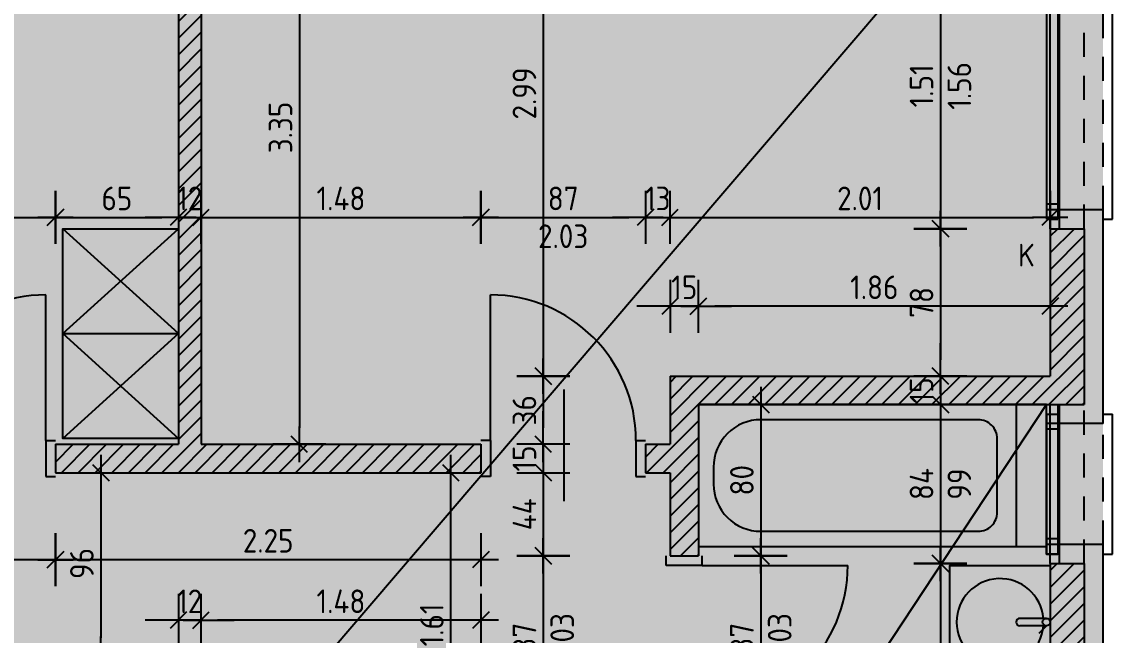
# Model space of a CAD drawing. Header units: metres. Extents: x 1586.5 to 1626.3, y 2286.8 to 2315.7.
# Drawn here: x 1616.19 to 1622, y 2301.38 to 2304.62 of the extents above; entities that cross this region are included whole.
import ezdxf

# ---------------------------------------------------------------- set-up
doc = ezdxf.new("R2010")
doc.units = ezdxf.units.M
doc.header["$LTSCALE"] = 0.02
doc.header["$MEASUREMENT"] = 0
doc.linetypes.add('VERDECKT', pattern=[9.525, 6.35, -3.175])
for name, color, linetype in [('BEM', 7, 'Continuous'), ('DAEMMUNG', 7, 'Continuous'), ('E-TECHNIK', 30, 'Continuous'), ('FENSTER', 4, 'Continuous'), ('MOEBEL', 30, 'Continuous'), ('SANITAER', 5, 'Continuous'), ('SCHRAFFUR', 8, 'Continuous'), ('SONSTIGES', 7, 'Continuous'), ('TEXT', 7, 'Continuous'), ('TUEREN', 35, 'Continuous'), ('WAND AUSSEN', 7, 'Continuous'), ('WAND INNEN', 7, 'Continuous')]:
    doc.layers.add(name, color=color, linetype=linetype)
doc.layers.add('EBF', color=7, linetype='Continuous', true_color=0x61e5e5)
doc.styles.add('SIMPLEX', font='isocp.shx')
doc.styles.add('TEXT', font='isocp.shx', dxfattribs={"height": 0.12})
doc.dimstyles.new('SIMPLEX 1', dxfattribs={"dimscale": 1.25, "dimtxt": 0.1, "dimasz": 0.07, "dimexe": 0.05, "dimexo": 0.05, "dimgap": 0.03, "dimtad": 1, "dimzin": 0, "dimdsep": 46, "dimtxsty": 'SIMPLEX', "dimblk": 'MCAD', "dimcen": 0.05, "dimdle": 0.05, "dimse1": 1, "dimse2": 1, "dimadec": 0, "dimazin": 0, "dimtfac": 1, "dimtix": 1, "dimtmove": 2, "dimatfit": 3, "dimfxl": 1, "dimtolj": 1, "dimtzin": 0, "dimarcsym": 1})
pattern_1 = [(45, (45.89, -0.57), (-0.0441941738, 0.0441941738), [])]

# ---------------------------------------------------------------- blocks, each defined once
blk = doc.blocks.new('MCAD')
at = {"color": 0}
for p, q in [((0, 1.6), (0, -1.6)), ((1.07, 0), (-1.07, 0)), ((0.5, 0.5), (-0.5, -0.5))]:
    blk.add_line(p, q, dxfattribs=at)
blk = doc.blocks.new('*D145')
at = {"layer": 'BEM', "color": 0, "lineweight": -2, "transparency": 16777216}
blk.add_line((1621.05, 2304.9525), (1621.05, 2303.6175), dxfattribs=at)
at = {"layer": 'Defpoints', "color": 0, "transparency": 16777216}
for p in [(1621.63, 2305.04), (1621.05, 2303.53), (1621.63, 2303.53)]:
    blk.add_point(p, dxfattribs=at)
at = {"layer": 'BEM', "color": 0, "lineweight": -2, "transparency": 16777216, "xscale": 0.08750000000000001, "yscale": 0.08750000000000001, "zscale": 0.08750000000000001}
for p, rotation in [((1621.05, 2305.04), 90), ((1621.05, 2303.53), 270)]:
    blk.add_blockref('MCAD', p, dxfattribs=dict(at, rotation=rotation))
at = {"layer": 'BEM', "color": 0, "transparency": 16777216, "char_height": 0.125, "attachment_point": 5, "rotation": 90, "style": 'SIMPLEX'}
for s, insert in [('\\A1;1.51', (1620.95, 2304.285)), ('\\A1;1.56', (1621.15, 2304.285))]:
    blk.add_mtext(s, dxfattribs=dict(at, insert=insert))
blk = doc.blocks.new('*D146')
at = {"layer": 'BEM', "color": 0, "lineweight": -2, "transparency": 16777216}
blk.add_line((1621.05, 2303.4425), (1621.05, 2302.8375), dxfattribs=at)
at = {"layer": 'Defpoints', "color": 0, "transparency": 16777216}
for p in [(1621.63, 2303.53), (1621.05, 2302.75), (1621.63, 2302.75)]:
    blk.add_point(p, dxfattribs=at)
at = {"layer": 'BEM', "color": 0, "lineweight": -2, "transparency": 16777216, "xscale": 0.08750000000000001, "yscale": 0.08750000000000001, "zscale": 0.08750000000000001}
for p, rotation in [((1621.05, 2303.53), 90), ((1621.05, 2302.75), 270)]:
    blk.add_blockref('MCAD', p, dxfattribs=dict(at, rotation=rotation))
at = {"layer": 'BEM', "color": 0, "transparency": 16777216, "insert": (1620.95, 2303.14), "char_height": 0.125, "attachment_point": 5, "rotation": 90, "style": 'SIMPLEX'}
blk.add_mtext('\\A1;78', dxfattribs=at)
blk = doc.blocks.new('*D147')
at = {"layer": 'BEM', "color": 0, "lineweight": -2, "transparency": 16777216}
for p, q in [((1621.05, 2302.8375), (1621.05, 2302.925)), ((1621.05, 2302.75), (1621.05, 2302.6)), ((1621.05, 2302.5125), (1621.05, 2302.425))]:
    blk.add_line(p, q, dxfattribs=at)
at = {"layer": 'Defpoints', "color": 0, "transparency": 16777216}
for p in [(1621.63, 2302.75), (1621.05, 2302.6), (1621.81, 2302.6)]:
    blk.add_point(p, dxfattribs=at)
at = {"layer": 'BEM', "color": 0, "lineweight": -2, "transparency": 16777216, "xscale": 0.08750000000000001, "yscale": 0.08750000000000001, "zscale": 0.08750000000000001}
for p, rotation in [((1621.05, 2302.75), 270), ((1621.05, 2302.6), 90)]:
    blk.add_blockref('MCAD', p, dxfattribs=dict(at, rotation=rotation))
at = {"layer": 'BEM', "color": 0, "transparency": 16777216, "insert": (1620.95, 2302.675), "char_height": 0.125, "attachment_point": 5, "rotation": 90, "style": 'SIMPLEX'}
blk.add_mtext('\\A1;15', dxfattribs=at)
blk = doc.blocks.new('*D148')
at = {"layer": 'BEM', "color": 0, "lineweight": -2, "transparency": 16777216}
blk.add_line((1621.05, 2302.5125), (1621.05, 2301.8475), dxfattribs=at)
at = {"layer": 'Defpoints', "color": 0, "transparency": 16777216}
for p in [(1621.81, 2302.6), (1621.05, 2301.76), (1621.63, 2301.76)]:
    blk.add_point(p, dxfattribs=at)
at = {"layer": 'BEM', "color": 0, "lineweight": -2, "transparency": 16777216, "xscale": 0.08750000000000001, "yscale": 0.08750000000000001, "zscale": 0.08750000000000001}
for p, rotation in [((1621.05, 2302.6), 90), ((1621.05, 2301.76), 270)]:
    blk.add_blockref('MCAD', p, dxfattribs=dict(at, rotation=rotation))
at = {"layer": 'BEM', "color": 0, "transparency": 16777216, "char_height": 0.125, "attachment_point": 5, "rotation": 90, "style": 'SIMPLEX'}
for s, insert in [('\\A1;84', (1620.95, 2302.18)), ('\\A1;99', (1621.15, 2302.18))]:
    blk.add_mtext(s, dxfattribs=dict(at, insert=insert))
blk = doc.blocks.new('*D149')
at = {"layer": 'BEM', "color": 0, "lineweight": -2, "transparency": 16777216}
blk.add_line((1621.05, 2301.6725), (1621.05, 2299.8975), dxfattribs=at)
at = {"layer": 'Defpoints', "color": 0, "transparency": 16777216}
for p in [(1621.63, 2301.76), (1621.05, 2299.81), (1621.63, 2299.81)]:
    blk.add_point(p, dxfattribs=at)
at = {"layer": 'BEM', "color": 0, "lineweight": -2, "transparency": 16777216, "xscale": 0.08750000000000001, "yscale": 0.08750000000000001, "zscale": 0.08750000000000001}
for p, rotation in [((1621.05, 2301.76), 90), ((1621.05, 2299.81), 270)]:
    blk.add_blockref('MCAD', p, dxfattribs=dict(at, rotation=rotation))
at = {"layer": 'BEM', "color": 0, "transparency": 16777216, "insert": (1620.95, 2300.785), "char_height": 0.125, "attachment_point": 5, "rotation": 90, "style": 'SIMPLEX'}
blk.add_mtext('\\A1;1.95', dxfattribs=at)
blk = doc.blocks.new('*D161')
at = {"layer": 'BEM', "color": 0, "lineweight": -2, "transparency": 16777216}
blk.add_line((1615.5875, 2303.59), (1616.2825, 2303.59), dxfattribs=at)
at = {"layer": 'Defpoints', "color": 0, "transparency": 16777216}
for p in [(1616.37, 2303.59), (1615.5, 2302.39), (1616.37, 2302.39)]:
    blk.add_point(p, dxfattribs=at)
at = {"layer": 'BEM', "color": 0, "lineweight": -2, "transparency": 16777216, "xscale": 0.08750000000000001, "yscale": 0.08750000000000001, "zscale": 0.08750000000000001, "rotation": 180}
blk.add_blockref('MCAD', (1615.5, 2303.59), dxfattribs=at)
at = {"layer": 'BEM', "color": 0, "lineweight": -2, "transparency": 16777216, "xscale": 0.08750000000000001, "yscale": 0.08750000000000001, "zscale": 0.08750000000000001}
blk.add_blockref('MCAD', (1616.37, 2303.59), dxfattribs=at)
at = {"layer": 'BEM', "color": 0, "transparency": 16777216, "char_height": 0.125, "attachment_point": 5, "style": 'SIMPLEX'}
for s, insert in [('\\A1;87', (1615.935, 2303.69)), ('\\A1;2.03', (1615.935, 2303.49))]:
    blk.add_mtext(s, dxfattribs=dict(at, insert=insert))
blk = doc.blocks.new('*D162')
at = {"layer": 'BEM', "color": 0, "lineweight": -2, "transparency": 16777216}
blk.add_line((1616.4575, 2303.59), (1616.9325, 2303.59), dxfattribs=at)
at = {"layer": 'Defpoints', "color": 0, "transparency": 16777216}
for p in [(1617.02, 2303.59), (1616.37, 2302.39), (1617.02, 2302.39)]:
    blk.add_point(p, dxfattribs=at)
at = {"layer": 'BEM', "color": 0, "lineweight": -2, "transparency": 16777216, "xscale": 0.08750000000000001, "yscale": 0.08750000000000001, "zscale": 0.08750000000000001, "rotation": 180}
blk.add_blockref('MCAD', (1616.37, 2303.59), dxfattribs=at)
at = {"layer": 'BEM', "color": 0, "lineweight": -2, "transparency": 16777216, "xscale": 0.08750000000000001, "yscale": 0.08750000000000001, "zscale": 0.08750000000000001}
blk.add_blockref('MCAD', (1617.02, 2303.59), dxfattribs=at)
at = {"layer": 'BEM', "color": 0, "transparency": 16777216, "insert": (1616.695, 2303.69), "char_height": 0.125, "attachment_point": 5, "style": 'SIMPLEX'}
blk.add_mtext('\\A1;65', dxfattribs=at)
blk = doc.blocks.new('*D163')
at = {"layer": 'BEM', "color": 0, "lineweight": -2, "transparency": 16777216}
for p, q in [((1616.9325, 2303.59), (1616.845, 2303.59)), ((1617.02, 2303.59), (1617.14, 2303.59)), ((1617.2275, 2303.59), (1617.315, 2303.59))]:
    blk.add_line(p, q, dxfattribs=at)
at = {"layer": 'Defpoints', "color": 0, "transparency": 16777216}
for p in [(1617.14, 2303.59), (1617.02, 2302.39), (1617.14, 2302.39)]:
    blk.add_point(p, dxfattribs=at)
at = {"layer": 'BEM', "color": 0, "lineweight": -2, "transparency": 16777216, "xscale": 0.08750000000000001, "yscale": 0.08750000000000001, "zscale": 0.08750000000000001}
blk.add_blockref('MCAD', (1617.02, 2303.59), dxfattribs=at)
at = {"layer": 'BEM', "color": 0, "lineweight": -2, "transparency": 16777216, "xscale": 0.08750000000000001, "yscale": 0.08750000000000001, "zscale": 0.08750000000000001, "rotation": 180}
blk.add_blockref('MCAD', (1617.14, 2303.59), dxfattribs=at)
at = {"layer": 'BEM', "color": 0, "transparency": 16777216, "insert": (1617.08, 2303.69), "char_height": 0.125, "attachment_point": 5, "style": 'SIMPLEX'}
blk.add_mtext('\\A1;12', dxfattribs=at)
blk = doc.blocks.new('*D164')
at = {"layer": 'BEM', "color": 0, "lineweight": -2, "transparency": 16777216}
blk.add_line((1617.2275, 2303.59), (1618.5325, 2303.59), dxfattribs=at)
at = {"layer": 'Defpoints', "color": 0, "transparency": 16777216}
for p in [(1618.62, 2303.59), (1617.14, 2302.39), (1618.62, 2302.39)]:
    blk.add_point(p, dxfattribs=at)
at = {"layer": 'BEM', "color": 0, "lineweight": -2, "transparency": 16777216, "xscale": 0.08750000000000001, "yscale": 0.08750000000000001, "zscale": 0.08750000000000001, "rotation": 180}
blk.add_blockref('MCAD', (1617.14, 2303.59), dxfattribs=at)
at = {"layer": 'BEM', "color": 0, "lineweight": -2, "transparency": 16777216, "xscale": 0.08750000000000001, "yscale": 0.08750000000000001, "zscale": 0.08750000000000001}
blk.add_blockref('MCAD', (1618.62, 2303.59), dxfattribs=at)
at = {"layer": 'BEM', "color": 0, "transparency": 16777216, "insert": (1617.88, 2303.69), "char_height": 0.125, "attachment_point": 5, "style": 'SIMPLEX'}
blk.add_mtext('\\A1;1.48', dxfattribs=at)
blk = doc.blocks.new('*D165')
at = {"layer": 'BEM', "color": 0, "lineweight": -2, "transparency": 16777216}
blk.add_line((1618.7075, 2303.59), (1619.4025, 2303.59), dxfattribs=at)
at = {"layer": 'Defpoints', "color": 0, "transparency": 16777216}
for p in [(1619.49, 2303.59), (1618.62, 2302.39), (1619.49, 2302.39)]:
    blk.add_point(p, dxfattribs=at)
at = {"layer": 'BEM', "color": 0, "lineweight": -2, "transparency": 16777216, "xscale": 0.08750000000000001, "yscale": 0.08750000000000001, "zscale": 0.08750000000000001, "rotation": 180}
blk.add_blockref('MCAD', (1618.62, 2303.59), dxfattribs=at)
at = {"layer": 'BEM', "color": 0, "lineweight": -2, "transparency": 16777216, "xscale": 0.08750000000000001, "yscale": 0.08750000000000001, "zscale": 0.08750000000000001}
blk.add_blockref('MCAD', (1619.49, 2303.59), dxfattribs=at)
at = {"layer": 'BEM', "color": 0, "transparency": 16777216, "char_height": 0.125, "attachment_point": 5, "style": 'SIMPLEX'}
for s, insert in [('\\A1;87', (1619.055, 2303.69)), ('\\A1;2.03', (1619.055, 2303.49))]:
    blk.add_mtext(s, dxfattribs=dict(at, insert=insert))
blk = doc.blocks.new('*D166')
at = {"layer": 'BEM', "color": 0, "lineweight": -2, "transparency": 16777216}
for p, q in [((1619.4025, 2303.59), (1619.315, 2303.59)), ((1619.49, 2303.59), (1619.62, 2303.59)), ((1619.7075, 2303.59), (1619.795, 2303.59))]:
    blk.add_line(p, q, dxfattribs=at)
at = {"layer": 'Defpoints', "color": 0, "transparency": 16777216}
for p in [(1619.62, 2303.59), (1619.49, 2302.39), (1619.62, 2302.39)]:
    blk.add_point(p, dxfattribs=at)
at = {"layer": 'BEM', "color": 0, "lineweight": -2, "transparency": 16777216, "xscale": 0.08750000000000001, "yscale": 0.08750000000000001, "zscale": 0.08750000000000001}
blk.add_blockref('MCAD', (1619.49, 2303.59), dxfattribs=at)
at = {"layer": 'BEM', "color": 0, "lineweight": -2, "transparency": 16777216, "xscale": 0.08750000000000001, "yscale": 0.08750000000000001, "zscale": 0.08750000000000001, "rotation": 180}
blk.add_blockref('MCAD', (1619.62, 2303.59), dxfattribs=at)
at = {"layer": 'BEM', "color": 0, "transparency": 16777216, "insert": (1619.555, 2303.69), "char_height": 0.125, "attachment_point": 5, "style": 'SIMPLEX'}
blk.add_mtext('\\A1;13', dxfattribs=at)
blk = doc.blocks.new('*D167')
at = {"layer": 'BEM', "color": 0, "lineweight": -2, "transparency": 16777216}
blk.add_line((1619.7075, 2303.59), (1621.5425, 2303.59), dxfattribs=at)
at = {"layer": 'Defpoints', "color": 0, "transparency": 16777216}
for p in [(1621.63, 2303.59), (1621.63, 2303.53), (1619.62, 2302.39)]:
    blk.add_point(p, dxfattribs=at)
at = {"layer": 'BEM', "color": 0, "lineweight": -2, "transparency": 16777216, "xscale": 0.08750000000000001, "yscale": 0.08750000000000001, "zscale": 0.08750000000000001, "rotation": 180}
blk.add_blockref('MCAD', (1619.62, 2303.59), dxfattribs=at)
at = {"layer": 'BEM', "color": 0, "lineweight": -2, "transparency": 16777216, "xscale": 0.08750000000000001, "yscale": 0.08750000000000001, "zscale": 0.08750000000000001}
blk.add_blockref('MCAD', (1621.63, 2303.59), dxfattribs=at)
at = {"layer": 'BEM', "color": 0, "transparency": 16777216, "insert": (1620.625, 2303.69), "char_height": 0.125, "attachment_point": 5, "style": 'SIMPLEX'}
blk.add_mtext('\\A1;2.01', dxfattribs=at)
blk = doc.blocks.new('*D168')
at = {"layer": 'BEM', "color": 0, "lineweight": -2, "transparency": 16777216}
blk.add_line((1617.66, 2305.6525), (1617.66, 2302.4775), dxfattribs=at)
at = {"layer": 'Defpoints', "color": 0, "transparency": 16777216}
for p in [(1617.14, 2305.74), (1617.14, 2302.39), (1617.66, 2302.39)]:
    blk.add_point(p, dxfattribs=at)
at = {"layer": 'BEM', "color": 0, "lineweight": -2, "transparency": 16777216, "xscale": 0.08750000000000001, "yscale": 0.08750000000000001, "zscale": 0.08750000000000001}
for p, rotation in [((1617.66, 2305.74), 90), ((1617.66, 2302.39), 270)]:
    blk.add_blockref('MCAD', p, dxfattribs=dict(at, rotation=rotation))
at = {"layer": 'BEM', "color": 0, "transparency": 16777216, "insert": (1617.56, 2304.065), "char_height": 0.125, "attachment_point": 5, "rotation": 90, "style": 'SIMPLEX'}
blk.add_mtext('\\A1;3.35', dxfattribs=at)
blk = doc.blocks.new('*D169')
at = {"layer": 'BEM', "color": 0, "lineweight": -2, "transparency": 16777216}
blk.add_line((1621.5425, 2303.12), (1619.8575, 2303.12), dxfattribs=at)
at = {"layer": 'Defpoints', "color": 0, "transparency": 16777216}
for p in [(1619.77, 2303.12), (1621.63, 2302.75), (1619.77, 2302.6)]:
    blk.add_point(p, dxfattribs=at)
at = {"layer": 'BEM', "color": 0, "lineweight": -2, "transparency": 16777216, "xscale": 0.08750000000000001, "yscale": 0.08750000000000001, "zscale": 0.08750000000000001, "rotation": 180}
blk.add_blockref('MCAD', (1619.77, 2303.12), dxfattribs=at)
at = {"layer": 'BEM', "color": 0, "lineweight": -2, "transparency": 16777216, "xscale": 0.08750000000000001, "yscale": 0.08750000000000001, "zscale": 0.08750000000000001}
blk.add_blockref('MCAD', (1621.63, 2303.12), dxfattribs=at)
at = {"layer": 'BEM', "color": 0, "transparency": 16777216, "insert": (1620.7, 2303.22), "char_height": 0.125, "attachment_point": 5, "style": 'SIMPLEX'}
blk.add_mtext('\\A1;1.86', dxfattribs=at)
blk = doc.blocks.new('*D170')
at = {"layer": 'BEM', "color": 0, "lineweight": -2, "transparency": 16777216}
for p, q in [((1619.5325, 2303.12), (1619.445, 2303.12)), ((1619.77, 2303.12), (1619.62, 2303.12)), ((1619.8575, 2303.12), (1619.945, 2303.12))]:
    blk.add_line(p, q, dxfattribs=at)
at = {"layer": 'Defpoints', "color": 0, "transparency": 16777216}
for p in [(1619.62, 2303.12), (1619.62, 2302.75), (1619.77, 2302.6)]:
    blk.add_point(p, dxfattribs=at)
at = {"layer": 'BEM', "color": 0, "lineweight": -2, "transparency": 16777216, "xscale": 0.08750000000000001, "yscale": 0.08750000000000001, "zscale": 0.08750000000000001}
blk.add_blockref('MCAD', (1619.62, 2303.12), dxfattribs=at)
at = {"layer": 'BEM', "color": 0, "lineweight": -2, "transparency": 16777216, "xscale": 0.08750000000000001, "yscale": 0.08750000000000001, "zscale": 0.08750000000000001, "rotation": 180}
blk.add_blockref('MCAD', (1619.77, 2303.12), dxfattribs=at)
at = {"layer": 'BEM', "color": 0, "transparency": 16777216, "insert": (1619.695, 2303.22), "char_height": 0.125, "attachment_point": 5, "style": 'SIMPLEX'}
blk.add_mtext('\\A1;15', dxfattribs=at)
blk = doc.blocks.new('*D171')
at = {"layer": 'BEM', "color": 0, "lineweight": -2, "transparency": 16777216}
blk.add_line((1618.95, 2305.6525), (1618.95, 2302.8375), dxfattribs=at)
at = {"layer": 'Defpoints', "color": 0, "transparency": 16777216}
for p in [(1621.63, 2305.74), (1618.95, 2302.75), (1619.62, 2302.75)]:
    blk.add_point(p, dxfattribs=at)
at = {"layer": 'BEM', "color": 0, "lineweight": -2, "transparency": 16777216, "xscale": 0.08750000000000001, "yscale": 0.08750000000000001, "zscale": 0.08750000000000001}
for p, rotation in [((1618.95, 2305.74), 90), ((1618.95, 2302.75), 270)]:
    blk.add_blockref('MCAD', p, dxfattribs=dict(at, rotation=rotation))
at = {"layer": 'BEM', "color": 0, "transparency": 16777216, "insert": (1618.85, 2304.245), "char_height": 0.125, "attachment_point": 5, "rotation": 90, "style": 'SIMPLEX'}
blk.add_mtext('\\A1;2.99', dxfattribs=at)
blk = doc.blocks.new('*D172')
at = {"layer": 'BEM', "color": 0, "lineweight": -2, "transparency": 16777216}
blk.add_line((1618.95, 2302.6625), (1618.95, 2302.4775), dxfattribs=at)
at = {"layer": 'Defpoints', "color": 0, "transparency": 16777216}
for p in [(1619.62, 2302.75), (1618.95, 2302.39), (1619.49, 2302.39)]:
    blk.add_point(p, dxfattribs=at)
at = {"layer": 'BEM', "color": 0, "lineweight": -2, "transparency": 16777216, "xscale": 0.08750000000000001, "yscale": 0.08750000000000001, "zscale": 0.08750000000000001}
for p, rotation in [((1618.95, 2302.75), 90), ((1618.95, 2302.39), 270)]:
    blk.add_blockref('MCAD', p, dxfattribs=dict(at, rotation=rotation))
at = {"layer": 'BEM', "color": 0, "transparency": 16777216, "insert": (1618.85, 2302.57), "char_height": 0.125, "attachment_point": 5, "rotation": 90, "style": 'SIMPLEX'}
blk.add_mtext('\\A1;36', dxfattribs=at)
blk = doc.blocks.new('*D173')
at = {"layer": 'BEM', "color": 0, "lineweight": -2, "transparency": 16777216}
for p, q in [((1618.95, 2302.4775), (1618.95, 2302.565)), ((1618.95, 2302.39), (1618.95, 2302.24)), ((1618.95, 2302.1525), (1618.95, 2302.065))]:
    blk.add_line(p, q, dxfattribs=at)
at = {"layer": 'Defpoints', "color": 0, "transparency": 16777216}
for p in [(1619.49, 2302.39), (1618.95, 2302.24), (1619.49, 2302.24)]:
    blk.add_point(p, dxfattribs=at)
at = {"layer": 'BEM', "color": 0, "lineweight": -2, "transparency": 16777216, "xscale": 0.08750000000000001, "yscale": 0.08750000000000001, "zscale": 0.08750000000000001}
for p, rotation in [((1618.95, 2302.39), 270), ((1618.95, 2302.24), 90)]:
    blk.add_blockref('MCAD', p, dxfattribs=dict(at, rotation=rotation))
at = {"layer": 'BEM', "color": 0, "transparency": 16777216, "insert": (1618.85, 2302.315), "char_height": 0.125, "attachment_point": 5, "rotation": 90, "style": 'SIMPLEX'}
blk.add_mtext('\\A1;15', dxfattribs=at)
blk = doc.blocks.new('*D174')
at = {"layer": 'BEM', "color": 0, "lineweight": -2, "transparency": 16777216}
blk.add_line((1618.95, 2302.1525), (1618.95, 2301.8875), dxfattribs=at)
at = {"layer": 'Defpoints', "color": 0, "transparency": 16777216}
for p in [(1619.49, 2302.24), (1618.95, 2301.8), (1619.62, 2301.8)]:
    blk.add_point(p, dxfattribs=at)
at = {"layer": 'BEM', "color": 0, "lineweight": -2, "transparency": 16777216, "xscale": 0.08750000000000001, "yscale": 0.08750000000000001, "zscale": 0.08750000000000001}
for p, rotation in [((1618.95, 2302.24), 90), ((1618.95, 2301.8), 270)]:
    blk.add_blockref('MCAD', p, dxfattribs=dict(at, rotation=rotation))
at = {"layer": 'BEM', "color": 0, "transparency": 16777216, "insert": (1618.85, 2302.02), "char_height": 0.125, "attachment_point": 5, "rotation": 90, "style": 'SIMPLEX'}
blk.add_mtext('\\A1;44', dxfattribs=at)
blk = doc.blocks.new('*D175')
at = {"layer": 'BEM', "color": 0, "lineweight": -2, "transparency": 16777216}
blk.add_line((1618.95, 2301.7125), (1618.95, 2301.0175), dxfattribs=at)
at = {"layer": 'Defpoints', "color": 0, "transparency": 16777216}
for p in [(1619.62, 2301.8), (1618.95, 2300.93), (1619.62, 2300.93)]:
    blk.add_point(p, dxfattribs=at)
at = {"layer": 'BEM', "color": 0, "lineweight": -2, "transparency": 16777216, "xscale": 0.08750000000000001, "yscale": 0.08750000000000001, "zscale": 0.08750000000000001}
for p, rotation in [((1618.95, 2301.8), 90), ((1618.95, 2300.93), 270)]:
    blk.add_blockref('MCAD', p, dxfattribs=dict(at, rotation=rotation))
at = {"layer": 'BEM', "color": 0, "transparency": 16777216, "char_height": 0.125, "attachment_point": 5, "rotation": 90, "style": 'SIMPLEX'}
for s, insert in [('\\A1;2.03', (1619.05, 2301.365)), ('\\A1;87', (1618.85, 2301.365))]:
    blk.add_mtext(s, dxfattribs=dict(at, insert=insert))
blk = doc.blocks.new('*D180')
at = {"layer": 'BEM', "color": 0, "lineweight": -2, "transparency": 16777216}
blk.add_line((1620.1, 2302.5125), (1620.1, 2301.8875), dxfattribs=at)
at = {"layer": 'Defpoints', "color": 0, "transparency": 16777216}
for p in [(1619.77, 2302.6), (1619.77, 2301.8), (1620.1, 2301.8)]:
    blk.add_point(p, dxfattribs=at)
at = {"layer": 'BEM', "color": 0, "lineweight": -2, "transparency": 16777216, "xscale": 0.08750000000000001, "yscale": 0.08750000000000001, "zscale": 0.08750000000000001}
for p, rotation in [((1620.1, 2302.6), 90), ((1620.1, 2301.8), 270)]:
    blk.add_blockref('MCAD', p, dxfattribs=dict(at, rotation=rotation))
at = {"layer": 'BEM', "color": 0, "transparency": 16777216, "insert": (1620, 2302.2), "char_height": 0.125, "attachment_point": 5, "rotation": 90, "style": 'SIMPLEX'}
blk.add_mtext('\\A1;80', dxfattribs=at)
blk = doc.blocks.new('*D181')
at = {"layer": 'BEM', "color": 0, "lineweight": -2, "transparency": 16777216}
blk.add_line((1620.1, 2301.7125), (1620.1, 2301.0175), dxfattribs=at)
at = {"layer": 'Defpoints', "color": 0, "transparency": 16777216}
for p in [(1619.77, 2301.8), (1619.77, 2300.93), (1620.1, 2300.93)]:
    blk.add_point(p, dxfattribs=at)
at = {"layer": 'BEM', "color": 0, "lineweight": -2, "transparency": 16777216, "xscale": 0.08750000000000001, "yscale": 0.08750000000000001, "zscale": 0.08750000000000001}
for p, rotation in [((1620.1, 2301.8), 90), ((1620.1, 2300.93), 270)]:
    blk.add_blockref('MCAD', p, dxfattribs=dict(at, rotation=rotation))
at = {"layer": 'BEM', "color": 0, "transparency": 16777216, "char_height": 0.125, "attachment_point": 5, "rotation": 90, "style": 'SIMPLEX'}
for s, insert in [('\\A1;2.03', (1620.2, 2301.365)), ('\\A1;87', (1620, 2301.365))]:
    blk.add_mtext(s, dxfattribs=dict(at, insert=insert))
blk = doc.blocks.new('*D192')
at = {"layer": 'BEM', "color": 0, "lineweight": -2, "transparency": 16777216}
blk.add_line((1618.5325, 2301.46), (1617.2275, 2301.46), dxfattribs=at)
at = {"layer": 'Defpoints', "color": 0, "transparency": 16777216}
for p in [(1617.14, 2301.46), (1617.14, 2300.63), (1618.62, 2300.63)]:
    blk.add_point(p, dxfattribs=at)
at = {"layer": 'BEM', "color": 0, "lineweight": -2, "transparency": 16777216, "xscale": 0.08750000000000001, "yscale": 0.08750000000000001, "zscale": 0.08750000000000001, "rotation": 180}
blk.add_blockref('MCAD', (1617.14, 2301.46), dxfattribs=at)
at = {"layer": 'BEM', "color": 0, "lineweight": -2, "transparency": 16777216, "xscale": 0.08750000000000001, "yscale": 0.08750000000000001, "zscale": 0.08750000000000001}
blk.add_blockref('MCAD', (1618.62, 2301.46), dxfattribs=at)
at = {"layer": 'BEM', "color": 0, "transparency": 16777216, "insert": (1617.88, 2301.56), "char_height": 0.125, "attachment_point": 5, "style": 'SIMPLEX'}
blk.add_mtext('\\A1;1.48', dxfattribs=at)
blk = doc.blocks.new('*D193')
at = {"layer": 'BEM', "color": 0, "lineweight": -2, "transparency": 16777216}
for p, q in [((1616.9325, 2301.46), (1616.845, 2301.46)), ((1617.14, 2301.46), (1617.02, 2301.46)), ((1617.2275, 2301.46), (1617.315, 2301.46))]:
    blk.add_line(p, q, dxfattribs=at)
at = {"layer": 'Defpoints', "color": 0, "transparency": 16777216}
for p in [(1617.02, 2301.46), (1617.02, 2301.28), (1617.14, 2300.63)]:
    blk.add_point(p, dxfattribs=at)
at = {"layer": 'BEM', "color": 0, "lineweight": -2, "transparency": 16777216, "xscale": 0.08750000000000001, "yscale": 0.08750000000000001, "zscale": 0.08750000000000001}
blk.add_blockref('MCAD', (1617.02, 2301.46), dxfattribs=at)
at = {"layer": 'BEM', "color": 0, "lineweight": -2, "transparency": 16777216, "xscale": 0.08750000000000001, "yscale": 0.08750000000000001, "zscale": 0.08750000000000001, "rotation": 180}
blk.add_blockref('MCAD', (1617.14, 2301.46), dxfattribs=at)
at = {"layer": 'BEM', "color": 0, "transparency": 16777216, "insert": (1617.08, 2301.56), "char_height": 0.125, "attachment_point": 5, "style": 'SIMPLEX'}
blk.add_mtext('\\A1;12', dxfattribs=at)
blk = doc.blocks.new('*D194')
at = {"layer": 'BEM', "color": 0, "lineweight": -2, "transparency": 16777216}
blk.add_line((1618.5325, 2301.78), (1616.4575, 2301.78), dxfattribs=at)
at = {"layer": 'Defpoints', "color": 0, "transparency": 16777216}
for p in [(1616.37, 2302.24), (1618.62, 2302.24), (1616.37, 2301.78)]:
    blk.add_point(p, dxfattribs=at)
at = {"layer": 'BEM', "color": 0, "lineweight": -2, "transparency": 16777216, "xscale": 0.08750000000000001, "yscale": 0.08750000000000001, "zscale": 0.08750000000000001, "rotation": 180}
blk.add_blockref('MCAD', (1616.37, 2301.78), dxfattribs=at)
at = {"layer": 'BEM', "color": 0, "lineweight": -2, "transparency": 16777216, "xscale": 0.08750000000000001, "yscale": 0.08750000000000001, "zscale": 0.08750000000000001}
blk.add_blockref('MCAD', (1618.62, 2301.78), dxfattribs=at)
at = {"layer": 'BEM', "color": 0, "transparency": 16777216, "insert": (1617.495, 2301.88), "char_height": 0.125, "attachment_point": 5, "style": 'SIMPLEX'}
blk.add_mtext('\\A1;2.25', dxfattribs=at)
blk = doc.blocks.new('*D195')
at = {"layer": 'BEM', "color": 0, "lineweight": -2, "transparency": 16777216}
blk.add_line((1616.2825, 2301.78), (1615.5875, 2301.78), dxfattribs=at)
at = {"layer": 'Defpoints', "color": 0, "transparency": 16777216}
for p in [(1615.5, 2302.24), (1616.37, 2302.24), (1615.5, 2301.78)]:
    blk.add_point(p, dxfattribs=at)
at = {"layer": 'BEM', "color": 0, "lineweight": -2, "transparency": 16777216, "xscale": 0.08750000000000001, "yscale": 0.08750000000000001, "zscale": 0.08750000000000001, "rotation": 180}
blk.add_blockref('MCAD', (1615.5, 2301.78), dxfattribs=at)
at = {"layer": 'BEM', "color": 0, "lineweight": -2, "transparency": 16777216, "xscale": 0.08750000000000001, "yscale": 0.08750000000000001, "zscale": 0.08750000000000001}
blk.add_blockref('MCAD', (1616.37, 2301.78), dxfattribs=at)
at = {"layer": 'BEM', "color": 0, "transparency": 16777216, "char_height": 0.125, "attachment_point": 5, "style": 'SIMPLEX'}
for s, insert in [('\\A1;87', (1615.935, 2301.88)), ('\\A1;2.03', (1615.935, 2301.68))]:
    blk.add_mtext(s, dxfattribs=dict(at, insert=insert))
blk = doc.blocks.new('*D205')
at = {"layer": 'BEM', "color": 0, "lineweight": -2, "transparency": 16777216}
blk.add_line((1616.61, 2302.1525), (1616.61, 2301.3675), dxfattribs=at)
at = {"layer": 'Defpoints', "color": 0, "transparency": 16777216}
for p in [(1616.37, 2302.24), (1616.61, 2301.28), (1617.02, 2301.28)]:
    blk.add_point(p, dxfattribs=at)
at = {"layer": 'BEM', "color": 0, "lineweight": -2, "transparency": 16777216, "xscale": 0.08750000000000001, "yscale": 0.08750000000000001, "zscale": 0.08750000000000001}
for p, rotation in [((1616.61, 2302.24), 90), ((1616.61, 2301.28), 270)]:
    blk.add_blockref('MCAD', p, dxfattribs=dict(at, rotation=rotation))
at = {"layer": 'BEM', "color": 0, "transparency": 16777216, "insert": (1616.51, 2301.76), "char_height": 0.125, "attachment_point": 5, "rotation": 90, "style": 'SIMPLEX'}
blk.add_mtext('\\A1;96', dxfattribs=at)
blk = doc.blocks.new('*D215')
at = {"layer": 'BEM', "color": 0, "lineweight": -2, "transparency": 16777216}
blk.add_line((1625.16, 2305.8325), (1625.16, 2295.9075), dxfattribs=at)
at = {"layer": 'Defpoints', "color": 0, "transparency": 16777216}
for p in [(1621.81, 2305.92), (1621.81, 2295.82), (1625.16, 2295.82)]:
    blk.add_point(p, dxfattribs=at)
at = {"layer": 'BEM', "color": 0, "lineweight": -2, "transparency": 16777216, "xscale": 0.08750000000000001, "yscale": 0.08750000000000001, "zscale": 0.08750000000000001}
for p, rotation in [((1625.16, 2305.92), 90), ((1625.16, 2295.82), 270)]:
    blk.add_blockref('MCAD', p, dxfattribs=dict(at, rotation=rotation))
at = {"layer": 'BEM', "color": 0, "transparency": 16777216, "insert": (1625.06, 2300.87), "char_height": 0.125, "attachment_point": 5, "rotation": 90, "style": 'SIMPLEX'}
blk.add_mtext('\\A1;10.10', dxfattribs=at)
blk = doc.blocks.new('*D217')
at = {"layer": 'BEM', "color": 0, "lineweight": -2, "transparency": 16777216}
blk.add_line((1624.79, 2305.6525), (1624.79, 2296.0875), dxfattribs=at)
at = {"layer": 'Defpoints', "color": 0, "transparency": 16777216}
for p in [(1621.63, 2305.74), (1621.63, 2296), (1624.79, 2296)]:
    blk.add_point(p, dxfattribs=at)
at = {"layer": 'BEM', "color": 0, "lineweight": -2, "transparency": 16777216, "xscale": 0.08750000000000001, "yscale": 0.08750000000000001, "zscale": 0.08750000000000001}
for p, rotation in [((1624.79, 2305.74), 90), ((1624.79, 2296), 270)]:
    blk.add_blockref('MCAD', p, dxfattribs=dict(at, rotation=rotation))
at = {"layer": 'BEM', "color": 0, "transparency": 16777216, "insert": (1624.69, 2300.87), "char_height": 0.125, "attachment_point": 5, "rotation": 90, "style": 'SIMPLEX'}
blk.add_mtext('\\A1;9.74', dxfattribs=at)
blk = doc.blocks.new('*D220')
at = {"layer": 'BEM', "color": 0, "lineweight": -2, "transparency": 16777216}
blk.add_line((1624.41, 2304.9525), (1624.41, 2303.6175), dxfattribs=at)
at = {"layer": 'Defpoints', "color": 0, "transparency": 16777216}
for p in [(1621.81, 2305.04), (1621.81, 2303.53), (1624.41, 2303.53)]:
    blk.add_point(p, dxfattribs=at)
at = {"layer": 'BEM', "color": 0, "lineweight": -2, "transparency": 16777216, "xscale": 0.08750000000000001, "yscale": 0.08750000000000001, "zscale": 0.08750000000000001}
for p, rotation in [((1624.41, 2305.04), 90), ((1624.41, 2303.53), 270)]:
    blk.add_blockref('MCAD', p, dxfattribs=dict(at, rotation=rotation))
at = {"layer": 'BEM', "color": 0, "transparency": 16777216, "char_height": 0.125, "attachment_point": 5, "rotation": 90, "style": 'SIMPLEX'}
for s, insert in [('\\A1;1.51', (1624.31, 2304.285)), ('\\A1;1.56', (1624.51, 2304.285))]:
    blk.add_mtext(s, dxfattribs=dict(at, insert=insert))
blk = doc.blocks.new('*D221')
at = {"layer": 'BEM', "color": 0, "lineweight": -2, "transparency": 16777216}
blk.add_line((1624.41, 2303.4425), (1624.41, 2302.6875), dxfattribs=at)
at = {"layer": 'Defpoints', "color": 0, "transparency": 16777216}
for p in [(1621.81, 2303.53), (1621.81, 2302.6), (1624.41, 2302.6)]:
    blk.add_point(p, dxfattribs=at)
at = {"layer": 'BEM', "color": 0, "lineweight": -2, "transparency": 16777216, "xscale": 0.08750000000000001, "yscale": 0.08750000000000001, "zscale": 0.08750000000000001}
for p, rotation in [((1624.41, 2303.53), 90), ((1624.41, 2302.6), 270)]:
    blk.add_blockref('MCAD', p, dxfattribs=dict(at, rotation=rotation))
at = {"layer": 'BEM', "color": 0, "transparency": 16777216, "insert": (1624.31, 2303.065), "char_height": 0.125, "attachment_point": 5, "rotation": 90, "style": 'SIMPLEX'}
blk.add_mtext('\\A1;93', dxfattribs=at)
blk = doc.blocks.new('*D222')
at = {"layer": 'BEM', "color": 0, "lineweight": -2, "transparency": 16777216}
blk.add_line((1624.41, 2302.5125), (1624.41, 2301.8475), dxfattribs=at)
at = {"layer": 'Defpoints', "color": 0, "transparency": 16777216}
for p in [(1621.81, 2302.6), (1621.81, 2301.76), (1624.41, 2301.76)]:
    blk.add_point(p, dxfattribs=at)
at = {"layer": 'BEM', "color": 0, "lineweight": -2, "transparency": 16777216, "xscale": 0.08750000000000001, "yscale": 0.08750000000000001, "zscale": 0.08750000000000001}
for p, rotation in [((1624.41, 2302.6), 90), ((1624.41, 2301.76), 270)]:
    blk.add_blockref('MCAD', p, dxfattribs=dict(at, rotation=rotation))
at = {"layer": 'BEM', "color": 0, "transparency": 16777216, "char_height": 0.125, "attachment_point": 5, "rotation": 90, "style": 'SIMPLEX'}
for s, insert in [('\\A1;84', (1624.31, 2302.18)), ('\\A1;99', (1624.51, 2302.18))]:
    blk.add_mtext(s, dxfattribs=dict(at, insert=insert))
blk = doc.blocks.new('*D223')
at = {"layer": 'BEM', "color": 0, "lineweight": -2, "transparency": 16777216}
blk.add_line((1624.41, 2301.6725), (1624.41, 2298.2975), dxfattribs=at)
at = {"layer": 'Defpoints', "color": 0, "transparency": 16777216}
for p in [(1621.81, 2301.76), (1621.81, 2298.21), (1624.41, 2298.21)]:
    blk.add_point(p, dxfattribs=at)
at = {"layer": 'BEM', "color": 0, "lineweight": -2, "transparency": 16777216, "xscale": 0.08750000000000001, "yscale": 0.08750000000000001, "zscale": 0.08750000000000001}
for p, rotation in [((1624.41, 2301.76), 90), ((1624.41, 2298.21), 270)]:
    blk.add_blockref('MCAD', p, dxfattribs=dict(at, rotation=rotation))
at = {"layer": 'BEM', "color": 0, "transparency": 16777216, "insert": (1624.31, 2299.985), "char_height": 0.125, "attachment_point": 5, "rotation": 90, "style": 'SIMPLEX'}
blk.add_mtext('\\A1;3.55', dxfattribs=at)
blk = doc.blocks.new('*D244')
at = {"layer": 'BEM', "color": 0, "lineweight": -2, "transparency": 16777216}
blk.add_line((1618.46, 2302.1525), (1618.46, 2300.7175), dxfattribs=at)
at = {"layer": 'Defpoints', "color": 0, "transparency": 16777216}
for p in [(1618.62, 2302.24), (1618.46, 2300.63), (1618.62, 2300.63)]:
    blk.add_point(p, dxfattribs=at)
at = {"layer": 'BEM', "color": 0, "lineweight": -2, "transparency": 16777216, "xscale": 0.08750000000000001, "yscale": 0.08750000000000001, "zscale": 0.08750000000000001}
for p, rotation in [((1618.46, 2302.24), 90), ((1618.46, 2300.63), 270)]:
    blk.add_blockref('MCAD', p, dxfattribs=dict(at, rotation=rotation))
at = {"layer": 'BEM', "color": 0, "transparency": 16777216, "insert": (1618.36, 2301.435), "char_height": 0.125, "attachment_point": 5, "rotation": 90, "style": 'SIMPLEX'}
blk.add_mtext('\\A1;1.61', dxfattribs=at)

msp = doc.modelspace()

# ---------------------------------------------------------------- hatches: boundary and pattern name
at = {"layer": 'EBF', "transparency": 33554534}
h = msp.add_hatch(color=256, dxfattribs=at)
h.dxf.hatch_style = 1
h.paths.add_polyline_path([(1621.91, 2306.02), (1613.01, 2306.02), (1613.01, 2304.22), (1610.27, 2304.22), (1610.27, 2308.88), (1601.37, 2308.88), (1601.37, 2295.72), (1610.29, 2295.72), (1610.29, 2297.52), (1612.99, 2297.52), (1612.99, 2295.72), (1621.91, 2295.72)])
at = {"layer": 'SCHRAFFUR'}
h = msp.add_hatch(dxfattribs=at)
h.set_pattern_fill('ANSI31', color=256, scale=0.5, style=0)
h.set_pattern_definition(pattern_1)
h.paths.add_polyline_path([(1618.62, 2302.24), (1618.62, 2302.39), (1617.14, 2302.39), (1617.14, 2305.74), (1621.63, 2305.74), (1621.63, 2305.04), (1621.81, 2305.04), (1621.81, 2305.92), (1615.71, 2305.92), (1615.71, 2305.74), (1617.02, 2305.74), (1617.02, 2302.39), (1616.37, 2302.39), (1616.37, 2302.24)])
h = msp.add_hatch(dxfattribs=at)
h.set_pattern_fill('ANSI31', color=256, scale=0.5, style=0)
h.set_pattern_definition(pattern_1)
h.paths.add_polyline_path([(1621.63, 2302.75), (1619.62, 2302.75), (1619.62, 2302.39), (1619.49, 2302.39), (1619.49, 2302.24), (1619.62, 2302.24), (1619.62, 2301.8), (1619.77, 2301.8), (1619.77, 2302.6), (1621.81, 2302.6), (1621.81, 2303.53), (1621.63, 2303.53)])
h = msp.add_hatch(dxfattribs=at)
h.set_pattern_fill('ANSI31', color=256, scale=0.5, style=0)
h.set_pattern_definition(pattern_1)
h.paths.add_polyline_path([(1621.63, 2299.49), (1619.77, 2299.49), (1619.77, 2300.93), (1619.62, 2300.93), (1619.62, 2300.63), (1619.49, 2300.63), (1619.49, 2300.48), (1619.62, 2300.48), (1619.62, 2299.37), (1621.63, 2299.37), (1621.63, 2298.21), (1621.81, 2298.21), (1621.81, 2301.76), (1621.63, 2301.76)])

# ---------------------------------------------------------------- linework, layer by layer
at = {"layer": 'DAEMMUNG'}
for points in [[(1621.91, 2303.63), (1621.67, 2303.63)], [(1621.91, 2302.5), (1621.91, 2303.63)], [(1621.91, 2302.5), (1621.67, 2302.5)], [(1621.91, 2301.86), (1621.67, 2301.86)], [(1621.91, 2298.11), (1621.91, 2301.86)]]:
    msp.add_lwpolyline(points, dxfattribs=at)
at = {"layer": 'E-TECHNIK'}
for points in [[(1621.61, 2304.99), (1621.61, 2303.58)], [(1621.67, 2304.99), (1621.67, 2303.58)], [(1621.67, 2303.66), (1621.61, 2303.66)], [(1621.67, 2303.63), (1621.61, 2303.63)], [(1621.61, 2303.58), (1621.67, 2303.58)], [(1621.61, 2302.55), (1621.61, 2301.81)], [(1621.61, 2302.55), (1621.67, 2302.55)], [(1621.67, 2302.5), (1621.61, 2302.5)], [(1621.67, 2302.47), (1621.61, 2302.47)], [(1621.67, 2301.89), (1621.61, 2301.89)], [(1621.67, 2301.86), (1621.61, 2301.86)], [(1621.61, 2301.81), (1621.67, 2301.81)]]:
    msp.add_lwpolyline(points, dxfattribs=at)
msp.add_lwpolyline([(1621.61, 2302.55), (1621.67, 2302.55), (1621.67, 2301.81), (1621.61, 2301.81)], close=True, dxfattribs=at)
at = {"layer": 'FENSTER'}
for points in [[(1621.63, 2303.53), (1621.63, 2305.04)], [(1621.68, 2303.53), (1621.68, 2305.04)], [(1621.96, 2303.58), (1621.96, 2304.99)], [(1621.91, 2303.58), (1621.96, 2303.58)], [(1621.63, 2301.76), (1621.63, 2302.6)], [(1621.67, 2302.6), (1621.67, 2301.81)], [(1621.68, 2301.76), (1621.68, 2302.6)], [(1621.91, 2302.55), (1621.96, 2302.55)], [(1621.96, 2301.81), (1621.96, 2302.55)], [(1621.91, 2301.81), (1621.96, 2301.81)]]:
    msp.add_lwpolyline(points, dxfattribs=at)
at = {"layer": 'FENSTER', "linetype": 'VERDECKT'}
for points in [[(1621.81, 2303.53), (1621.81, 2305.04)], [(1621.91, 2303.63), (1621.91, 2304.94)], [(1621.81, 2301.76), (1621.81, 2302.6)], [(1621.91, 2301.86), (1621.91, 2302.5)]]:
    msp.add_lwpolyline(points, dxfattribs=at)
at = {"layer": 'MOEBEL'}
msp.add_lwpolyline([(1617.02, 2302.42), (1616.41, 2302.42), (1616.41, 2303.53), (1617.02, 2303.53)], close=True, dxfattribs=at)
for points in [[(1616.41, 2302.975), (1617.02, 2303.53)], [(1617.02, 2302.975), (1616.41, 2303.53)], [(1616.41, 2302.975), (1617.02, 2302.975)], [(1616.41, 2302.975), (1617.02, 2302.42)], [(1617.02, 2302.975), (1616.41, 2302.42)]]:
    msp.add_lwpolyline(points, dxfattribs=at)
at = {"layer": 'SANITAER'}
for points in [[(1621.61, 2301.85), (1621.61, 2302.6), (1619.77, 2302.6), (1619.77, 2301.85)], [(1621.63, 2301.75), (1621.63, 2300.55), (1621.1, 2300.55), (1621.1, 2301.75)]]:
    msp.add_lwpolyline(points, close=True, dxfattribs=at)
for points in [[(1621.45, 2302.6), (1621.45, 2301.85)], [(1621.61, 2301.47), (1621.47, 2301.47)], [(1621.61, 2301.43), (1621.47, 2301.43)], [(1621.61, 2301.43), (1621.57, 2301.39)]]:
    msp.add_lwpolyline(points, dxfattribs=at)
msp.add_lwpolyline([(1621.35, 2302.03), (1621.35, 2302.42, 0.414214), (1621.25, 2302.52), (1620.1, 2302.52, 0.414214), (1619.85, 2302.27), (1619.85, 2302.18, 0.414214), (1620.1, 2301.93), (1621.25, 2301.93, 0.414214)], format="xyb", close=True, dxfattribs=at)
msp.add_circle((1621.61, 2301.45), 0.02, dxfattribs=at)
for centre, radius, start, end in [((1621.365, 2301.45), 0.23, 4.98854, 355.01146), ((1621.47, 2301.45), 0.02, 90, 270)]:
    msp.add_arc(centre, radius, start, end, dxfattribs=at)
at = {"layer": 'SONSTIGES'}
for points in [[(1613.29, 2296), (1621.63, 2305.74)], [(1619.77, 2299.81), (1621.61, 2302.6)]]:
    msp.add_lwpolyline(points, dxfattribs=at)
at = {"layer": 'TEXT'}
msp.add_lwpolyline([(1619.06, 2302.09), (1619.06, 2302.68)], dxfattribs=at)
at = {"layer": 'TUEREN', "linetype": 'ByBlock'}
for p, q in [((1616.32, 2302.41), (1616.32, 2303.18)), ((1618.67, 2302.41), (1618.67, 2303.18)), ((1619.79, 2301.75), (1620.56, 2301.75))]:
    msp.add_line(p, q, dxfattribs=at)
at = {"layer": 'TUEREN'}
for p, q in [((1616.32, 2302.41), (1616.37, 2302.41)), ((1616.32, 2302.41), (1616.32, 2302.22)), ((1618.67, 2302.41), (1618.62, 2302.41)), ((1618.67, 2302.41), (1618.67, 2302.22)), ((1619.44, 2302.41), (1619.49, 2302.41)), ((1619.44, 2302.41), (1619.44, 2302.22)), ((1616.32, 2302.22), (1616.37, 2302.22)), ((1618.67, 2302.22), (1618.62, 2302.22)), ((1619.44, 2302.22), (1619.49, 2302.22)), ((1619.6, 2301.75), (1619.6, 2301.8)), ((1619.79, 2301.75), (1619.6, 2301.75)), ((1619.79, 2301.75), (1619.79, 2301.8))]:
    msp.add_line(p, q, dxfattribs=at)
at = {"layer": 'TUEREN', "linetype": 'ByBlock'}
for centre, start, end in [((1616.32, 2302.41), 90, 180), ((1618.67, 2302.41), 0, 90), ((1619.79, 2301.75), 270, 0)]:
    msp.add_arc(centre, 0.77, start, end, dxfattribs=at)
at = {"layer": 'WAND AUSSEN'}
for points in [[(1621.63, 2303.53), (1621.81, 2303.53)], [(1621.63, 2303.53), (1621.63, 2302.75)], [(1621.81, 2303.53), (1621.81, 2302.6)], [(1621.63, 2301.76), (1621.81, 2301.76)], [(1621.63, 2301.76), (1621.63, 2299.49)], [(1621.81, 2301.76), (1621.81, 2298.21)]]:
    msp.add_lwpolyline(points, dxfattribs=at)
at = {"layer": 'WAND INNEN'}
for points in [[(1617.02, 2305.74), (1617.02, 2302.39)], [(1617.14, 2305.74), (1617.14, 2302.39)], [(1619.62, 2302.75), (1621.63, 2302.75)], [(1619.62, 2302.75), (1619.62, 2302.39)], [(1619.77, 2302.6), (1621.81, 2302.6)], [(1619.77, 2302.6), (1619.77, 2301.8)], [(1616.37, 2302.39), (1616.37, 2302.24)], [(1616.37, 2302.39), (1617.02, 2302.39)], [(1617.14, 2302.39), (1618.62, 2302.39)], [(1618.62, 2302.39), (1618.62, 2302.24)], [(1619.49, 2302.39), (1619.49, 2302.24)], [(1619.49, 2302.39), (1619.62, 2302.39)], [(1616.37, 2302.24), (1618.62, 2302.24)], [(1619.49, 2302.24), (1619.62, 2302.24)], [(1619.62, 2302.24), (1619.62, 2301.8)], [(1619.62, 2301.8), (1619.77, 2301.8)]]:
    msp.add_lwpolyline(points, dxfattribs=at)

# ---------------------------------------------------------------- texts
at = {"layer": 'TEXT', "style": 'TEXT'}
msp.add_text('K', height=0.12, dxfattribs=at).set_placement((1621.46, 2303.33))

# ---------------------------------------------------------------- dimensions: what is measured, and where the dimension line sits
at = {"layer": 'BEM'}
for base, p1, p2, picture, middle in [((1625.16, 2295.82), (1621.81, 2305.92), (1621.81, 2295.82), '*D215', (1625.06, 2300.87)), ((1617.66, 2302.39), (1617.14, 2305.74), (1617.14, 2302.39), '*D168', (1617.56, 2304.065)), ((1618.95, 2302.75), (1621.63, 2305.74), (1619.62, 2302.75), '*D171', (1618.85, 2304.245)), ((1624.79, 2296), (1621.63, 2305.74), (1621.63, 2296), '*D217', (1624.69, 2300.87)), ((1618.46, 2300.63), (1618.62, 2302.24), (1618.62, 2300.63), '*D244', (1618.36, 2301.435)), ((1621.05, 2299.81), (1621.63, 2301.76), (1621.63, 2299.81), '*D149', (1620.95, 2300.785)), ((1624.41, 2298.21), (1621.81, 2301.76), (1621.81, 2298.21), '*D223', (1624.31, 2299.985))]:
    dim = msp.add_linear_dim(base=base, p1=p1, p2=p2, angle=90, dimstyle='SIMPLEX 1', dxfattribs=at)
    dim.commit()
    dim.dimension.update_dxf_attribs({"geometry": picture, "text_midpoint": middle})
for base, p1, p2, picture, middle in [((1621.05, 2303.53), (1621.63, 2305.04), (1621.63, 2303.53), '*D145', (1621.05, 2304.285)), ((1624.41, 2303.53), (1621.81, 2305.04), (1621.81, 2303.53), '*D220', (1624.41, 2304.285))]:
    dim = msp.add_linear_dim(base=base, p1=p1, p2=p2, angle=90, text='<>\\X1.56', dimstyle='SIMPLEX 1', dxfattribs=at)
    dim.commit()
    dim.dimension.update_dxf_attribs({"geometry": picture, "text_midpoint": middle})
for base, p1, p2, picture, middle in [((1616.37, 2303.59), (1615.5, 2302.39), (1616.37, 2302.39), '*D161', (1615.935, 2303.59)), ((1619.49, 2303.59), (1618.62, 2302.39), (1619.49, 2302.39), '*D165', (1619.055, 2303.59)), ((1615.5, 2301.78), (1616.37, 2302.24), (1615.5, 2302.24), '*D195', (1615.935, 2301.78))]:
    dim = msp.add_linear_dim(base=base, p1=p1, p2=p2, text='<>\\X2.03', dimstyle='SIMPLEX 1', override={"dimdec": 0, "dimlfac": 100}, dxfattribs=at)
    dim.commit()
    dim.dimension.update_dxf_attribs({"geometry": picture, "text_midpoint": middle})
for base, p1, p2, picture, middle in [((1617.02, 2303.59), (1616.37, 2302.39), (1617.02, 2302.39), '*D162', (1616.695, 2303.69)), ((1617.14, 2303.59), (1617.02, 2302.39), (1617.14, 2302.39), '*D163', (1617.08, 2303.69)), ((1619.62, 2303.59), (1619.49, 2302.39), (1619.62, 2302.39), '*D166', (1619.555, 2303.69)), ((1619.62, 2303.12), (1619.77, 2302.6), (1619.62, 2302.75), '*D170', (1619.695, 2303.22)), ((1617.02, 2301.46), (1617.14, 2300.63), (1617.02, 2301.28), '*D193', (1617.08, 2301.56))]:
    dim = msp.add_linear_dim(base=base, p1=p1, p2=p2, dimstyle='SIMPLEX 1', override={"dimdec": 0, "dimlfac": 100}, dxfattribs=at)
    dim.commit()
    dim.dimension.update_dxf_attribs({"geometry": picture, "text_midpoint": middle})
for base, p1, p2, picture, middle in [((1618.62, 2303.59), (1617.14, 2302.39), (1618.62, 2302.39), '*D164', (1617.88, 2303.69)), ((1621.63, 2303.59), (1619.62, 2302.39), (1621.63, 2303.53), '*D167', (1620.625, 2303.69)), ((1619.77, 2303.12), (1621.63, 2302.75), (1619.77, 2302.6), '*D169', (1620.7, 2303.22)), ((1616.37, 2301.78), (1618.62, 2302.24), (1616.37, 2302.24), '*D194', (1617.495, 2301.88)), ((1617.14, 2301.46), (1618.62, 2300.63), (1617.14, 2300.63), '*D192', (1617.88, 2301.56))]:
    dim = msp.add_linear_dim(base=base, p1=p1, p2=p2, dimstyle='SIMPLEX 1', dxfattribs=at)
    dim.commit()
    dim.dimension.update_dxf_attribs({"geometry": picture, "text_midpoint": middle})
for base, p1, p2, picture, middle in [((1621.05, 2302.75), (1621.63, 2303.53), (1621.63, 2302.75), '*D146', (1620.95, 2303.14)), ((1624.41, 2302.6), (1621.81, 2303.53), (1621.81, 2302.6), '*D221', (1624.31, 2303.065)), ((1621.05, 2302.6), (1621.63, 2302.75), (1621.81, 2302.6), '*D147', (1620.95, 2302.675)), ((1618.95, 2302.39), (1619.62, 2302.75), (1619.49, 2302.39), '*D172', (1618.85, 2302.57)), ((1620.1, 2301.8), (1619.77, 2302.6), (1619.77, 2301.8), '*D180', (1620, 2302.2)), ((1618.95, 2302.24), (1619.49, 2302.39), (1619.49, 2302.24), '*D173', (1618.85, 2302.315)), ((1616.61, 2301.28), (1616.37, 2302.24), (1617.02, 2301.28), '*D205', (1616.51, 2301.76)), ((1618.95, 2301.8), (1619.49, 2302.24), (1619.62, 2301.8), '*D174', (1618.85, 2302.02))]:
    dim = msp.add_linear_dim(base=base, p1=p1, p2=p2, angle=90, dimstyle='SIMPLEX 1', override={"dimdec": 0, "dimlfac": 100}, dxfattribs=at)
    dim.commit()
    dim.dimension.update_dxf_attribs({"geometry": picture, "text_midpoint": middle})
for base, p1, p2, text, picture, middle in [((1621.05, 2301.76), (1621.81, 2302.6), (1621.63, 2301.76), '<>\\X99', '*D148', (1621.05, 2302.18)), ((1624.41, 2301.76), (1621.81, 2302.6), (1621.81, 2301.76), '<>\\X99', '*D222', (1624.41, 2302.18)), ((1618.95, 2300.93), (1619.62, 2301.8), (1619.62, 2300.93), '<>\\X2.03', '*D175', (1618.95, 2301.365)), ((1620.1, 2300.93), (1619.77, 2301.8), (1619.77, 2300.93), '<>\\X2.03', '*D181', (1620.1, 2301.365))]:
    dim = msp.add_linear_dim(base=base, p1=p1, p2=p2, angle=90, text=text, dimstyle='SIMPLEX 1', override={"dimdec": 0, "dimlfac": 100}, dxfattribs=at)
    dim.commit()
    dim.dimension.update_dxf_attribs({"geometry": picture, "text_midpoint": middle})

doc.saveas('drawing.dxf')
